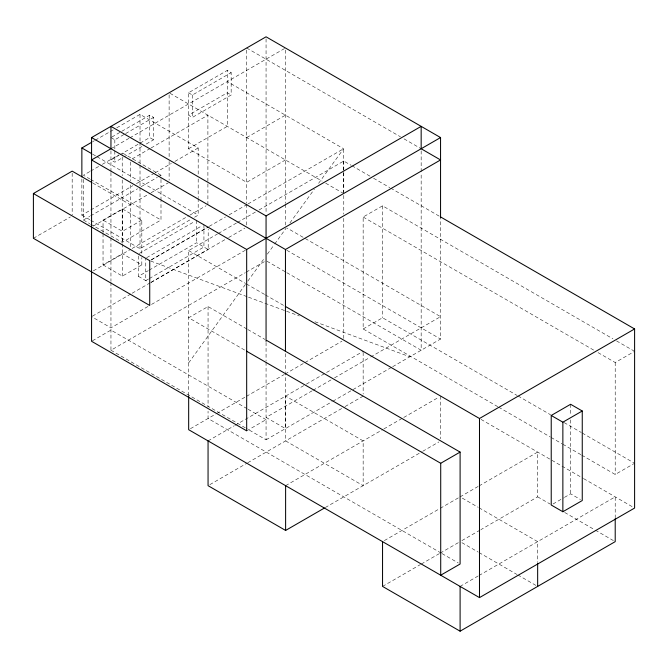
<?xml version="1.0" encoding="UTF-8"?>
<svg xmlns="http://www.w3.org/2000/svg" width="668" height="668" viewBox="0 0 668 668"><rect width="100%" height="100%" fill="white"/><g stroke="black" fill="none" stroke-linecap="round" stroke-linejoin="round"><path stroke-width="0.5" stroke-dasharray="3.34 2.5" d="M188.668 362.866L245.398 284.468M247.836 281.094L264.92 257.497M267.359 254.124L274.072 244.847M274.682 244.004L286.271 227.988M289.929 222.928L314.336 189.211M318.603 183.316L343.611 148.755L227.287 81.588M92.602 141.758L94.388 140.723M95.282 140.213L109.602 131.947M110.496 131.429L113.176 129.876M116.758 127.813L140.021 114.378L198.187 147.962L198.187 174.824M111.857 137.04L120.875 131.83M121.776 131.312L149.732 115.172L153.607 117.409L153.607 139.796L143.687 145.524M285.453 159.944L246.676 182.331L188.51 148.755L188.51 92.785L227.287 70.39L231.161 72.637L231.161 95.023L192.384 117.409L188.51 115.172L227.287 92.785L231.161 95.023M110.955 137.558L114.829 139.796L124.749 134.068M125.651 133.55L153.607 117.409M188.51 92.785L192.384 95.023L231.161 72.637M110.955 148.747L128.991 138.334M129.893 137.817L285.453 48.004M89.754 171.593L83.442 175.241L89.754 178.882M90.656 171.075L98.772 166.39M102.379 164.303L118.612 154.934M119.071 155.26L110.955 159.944L114.829 162.182L122.945 157.498M119.973 154.742L149.732 137.558L153.607 139.796M123.847 156.98L142.785 146.041M132.147 158.9L150.183 148.488M151.085 147.97L207.898 115.172L207.898 182.857M33.4 238.301L70.374 216.958M188.51 148.755L227.287 126.361L227.287 70.39M81.863 178.957L81.863 215.121L89.913 210.47M90.806 209.952L132.865 185.671M136.447 183.608L154.341 173.271M155.235 172.761L171.342 163.46M174.924 161.389L198.187 147.962M83.442 179.4L83.442 220.014L89.754 216.374M90.656 215.847L137.55 188.777M141.157 186.689L157.389 177.321M158.291 176.803L160.996 175.241L160.996 178.364M103.039 232.614L103.039 220.123L122.428 208.925L141.816 220.123L141.816 253.439M93.328 226.093L150.183 193.269M151.085 192.743L168.219 182.857M246.676 137.558L285.453 115.172M141.816 220.123L122.428 231.312L103.039 220.123M90.656 224.181L122.219 242.4L160.996 220.014L160.996 201.268M103.039 233.658L103.039 264.895L122.428 253.706L141.816 264.895L141.816 257.606M93.328 270.866L130.343 249.498M132.147 248.454L188.96 215.655M189.862 215.138L206.095 205.761M90.806 220.29L140.021 248.705L191.031 219.254M194.613 217.192L198.187 215.121L198.187 198.588M139.295 253.439L194.772 221.409M146.659 257.689L202.145 225.659M103.039 264.895L122.428 276.093L141.816 264.895M151.536 259.652L208.349 226.844M209.251 226.327L225.483 216.958M229.091 214.871L247.127 204.458M248.028 203.94L343.611 148.755L343.611 171.659M150.926 260.153L208.199 227.095M138.401 255.994L138.401 276.343L148.246 270.657M149.139 270.148L196.567 242.76L208.199 249.481L208.199 229.124M188.668 395.498L188.668 250.592L217.526 233.934M218.428 233.416L236.464 223.003M237.365 222.477L255.401 212.065M259.009 209.986L343.769 161.046L351.001 165.213M148.455 279.049L145.766 280.602L145.766 258.207M149.348 278.531L203.932 247.018L203.932 224.632M92.468 316.139L131.245 293.753M132.147 293.235L150.183 282.814M151.085 282.297L227.738 238.042M228.64 237.524L244.872 228.147M150.926 282.547L208.199 249.481M147.929 306.503L110.955 327.854L91.566 316.657M151.536 304.424L245.323 250.275M92.443 340.78L110.955 330.092L247.127 408.707M110.955 282.389L110.955 350.241L245.323 272.669M246.225 272.143L264.261 261.731M246.901 328.99L208.057 306.562L188.668 317.759L245.582 350.616M497.769 406.67L363.158 328.957L363.158 217.016L382.547 205.819L612.915 338.826M190.43 428.681L215.722 414.076M216.624 413.559L245.482 396.901M246.383 396.374L284.259 374.514M285.161 373.988L304.099 363.058M305 362.532L341.966 341.189M363.158 328.957L382.547 317.759L517.157 395.473M208.057 440.897L234.209 425.792M235.111 425.274L305.451 384.659M306.353 384.142L363.158 351.343M266.064 362.215L266.064 417.408L312.056 390.855M312.958 390.329L330.994 379.917M334.593 377.837L369.763 357.53M370.665 357.013L440.554 316.657L287.257 228.147M246.676 430.835L266.064 419.646L266.064 439.795L246.225 428.338M266.064 439.795L331.887 401.785M332.789 401.268L391.79 367.2M392.692 366.682L440.554 339.052L440.554 218.261M209.861 484.626L246.834 463.283M247.736 462.757L344.22 407.054M345.122 406.528L363.158 396.116M285.612 485.669L382.998 429.44M383.9 428.914L402.837 417.984M403.739 417.467L438.909 397.159M325.291 507.538L421.775 451.827M422.677 451.309L438.909 441.932M598.044 352.62L615.211 362.532L634.6 351.343M384.351 540.596L439.36 508.832M440.262 508.315L459.2 497.384M478.138 486.446L460.102 496.858L478.138 507.271M479.04 485.928L537.656 452.086L537.656 496.858L480.843 529.666M382.547 586.412L420.422 564.543M421.324 564.026L439.36 553.613M440.262 553.096L459.2 542.157M461.905 540.596L479.941 530.183M552.995 504.006L563.567 497.894M564.452 497.393L570.614 493.827L580.459 499.514M581.786 455.175L615.211 474.472L634.6 463.283M460.102 586.412L478.138 576M479.04 575.482L615.211 496.858L615.211 517.692M150.709 261.054L247.502 296.817M248.488 297.185L285.637 310.912M286.614 311.271L299.331 315.972M314.97 321.751L409.81 356.796M246.676 48.004L400.424 136.773M404.031 138.861L421.166 148.747M351.902 165.739L369.963 176.168M373.579 178.256L389.836 187.641M390.738 188.159L439.511 216.315M616.531 340.905L633.698 350.817M170.023 93.303L322.135 181.128M325.717 183.191L342.717 193.01M363.158 217.016L594.436 350.541M160.996 175.241L122.219 152.847L122.219 155.978M286.806 250.275L440.554 339.052M518.059 395.999L550.582 414.77M564.134 422.594L581.302 432.505M582.204 433.031L633.698 462.757M92.602 154.158L96.175 156.228M97.069 156.738L198.187 215.121M266.966 261.213L285.904 272.143M286.806 272.669L421.166 350.241L421.166 172.703M498.67 407.188L550.165 436.922M551.067 437.44L561.913 443.702M562.815 444.22L580.884 454.657M90.656 179.4L160.996 220.014M92.76 183.024L130.343 204.717M188.668 250.592L245.565 283.449M246.467 283.967L264.536 294.396M265.438 294.922L283.499 305.351M481.06 419.412L583.122 478.33M583.648 478.639L632.796 507.012M81.863 215.121L89.913 219.772M83.442 220.014L89.754 223.655M247.803 329.516L264.971 339.428M537.656 496.858L550.282 504.148M564.71 512.481L594.47 529.666M595.372 530.183L613.408 540.596M138.401 276.343L148.329 282.071M479.04 507.797L537.656 541.639L537.656 562.464M266.064 417.408L285.453 428.597L285.453 372.368M248.028 409.233L266.064 419.646M461.905 542.675L478.138 552.052M479.04 552.57L516.915 574.438M517.817 574.956L535.853 585.368M110.955 350.241L245.323 427.821M441.13 553.071L208.057 418.502L208.057 411.246M442.032 553.597L458.298 562.982M615.211 362.532L615.211 474.472M570.614 404.274L570.614 415.73M570.614 419.896L570.614 493.827M440.713 396.116L440.713 438.809M421.166 150.834L421.166 171.659M382.547 205.819L382.547 317.759M363.158 352.387L363.158 394.036M343.769 161.046L343.769 171.459M343.769 172.503L343.769 194.363M343.769 195.407L343.769 214.152M343.769 218.319L343.769 340.146M343.611 172.703L343.611 192.484M285.453 50.075L285.453 203.348M285.453 204.375L285.453 225.041M285.453 353.623L285.453 371.325M266.064 38.844L266.064 213.501M266.064 342.433L266.064 361.171M246.676 50.092L246.676 203.164M246.676 204.199L246.676 225.024M208.057 306.562L208.057 407.104M207.898 183.892L207.898 204.725M198.187 178.957L198.187 197.553M196.567 220.373L196.567 242.76M192.384 95.023L192.384 117.409M169.121 94.864L169.121 157.339M169.121 161.506L169.121 180.251M160.996 179.4L160.996 200.233M149.732 115.172L149.732 137.558M140.021 114.378L140.021 141.24M140.021 142.276L140.021 163.977M140.021 165.013L140.021 186.706M140.021 187.741L140.021 248.705M130.343 162.023L130.343 180.769M130.343 184.936L130.343 248.454M122.428 208.925L122.428 243.286M122.428 243.812L122.428 276.093M122.219 157.013L122.219 175.759M122.219 179.926L122.219 242.4M114.829 139.796L114.829 149.974M114.829 150.993L114.829 162.182M110.955 150.784L110.955 171.484M110.955 172.519L110.955 236.739M110.955 237.783L110.955 281.353M72.177 173.221L72.177 214.871M363.158 440.897L285.612 396.116L285.612 440.897L363.158 485.669L363.158 440.897"/><path stroke-width="1" d="M440.554 137.558L246.676 249.498L246.676 430.835L91.566 341.29L91.566 137.558L266.064 36.815L440.554 137.558L440.554 217.735M81.863 176.895L81.863 147.962L91.7 142.276M33.4 193.528L149.732 260.687L149.732 305.468L33.4 238.301L33.4 193.528L72.177 171.142L91.867 182.506M246.676 249.498L91.566 159.944L110.955 148.747L110.955 126.361L266.064 215.914L421.166 126.361L421.166 148.747L440.554 159.944L285.453 249.498L91.566 137.558M208.057 440.897L208.057 485.669L285.612 530.442L324.389 508.056M285.311 306.387L479.49 418.502L634.6 328.948L634.6 508.056L479.49 597.61L188.668 429.699L188.668 396.374M440.713 463.275L460.102 452.086L460.102 564.026L440.713 575.215L440.713 463.275L246.484 351.143M551.225 415.471L570.614 404.274L582.254 410.995L582.254 500.541L562.865 511.738L551.225 505.025L551.225 415.471L562.865 422.184L582.254 410.995M382.547 541.639L382.547 586.412L460.102 631.185L615.211 541.639L615.211 518.727M440.412 216.841L634.6 328.948M81.863 147.962L91.7 153.64M266.774 340.471L460.102 452.086M562.865 422.184L562.865 511.738M537.656 563.508L537.656 586.412M479.49 418.502L479.49 597.61M460.102 586.412L460.102 631.185M285.612 485.669L285.612 530.442M285.453 249.498L285.453 351.543M266.064 215.914L266.064 341.39"/></g></svg>
